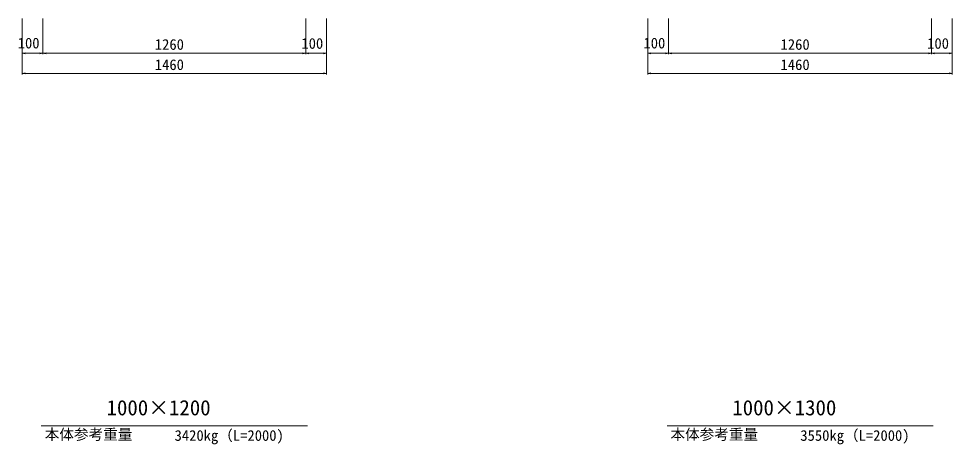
# Model space of a CAD drawing. Units: millimetres on the paper. Extents: x 0 to 841, y 0 to 594.
# Drawn here: x 223.4 to 447.2, y 304.7 to 406.8 of the extents above; entities that cross this region are included whole.
import ezdxf
from ezdxf.enums import TextEntityAlignment as Align

# ---------------------------------------------------------------- set-up
doc = ezdxf.new("R2010")
doc.units = ezdxf.units.MM
doc.layers.add('D-STR-DIM（寸法）', color=7, linetype='Continuous', lineweight=18)
doc.layers.add('D-STR-HTXT（旗揚げ）', color=4, linetype='Continuous', lineweight=18)
doc.layers.add('D-STR-TXT（文字）', color=7, linetype='Continuous')
doc.styles.add('ＭＳ ゴシック', font='')
doc.styles.get('ＭＳ ゴシック').set_extended_font_data('MS Gothic')

msp = doc.modelspace()

# ---------------------------------------------------------------- linework, layer by layer
at = {"layer": 'D-STR-DIM（寸法）'}
for p, q in [((224.173, 406.822), (224.173, 393.432)), ((224.173, 406.822), (224.173, 398.285)), ((229.173, 406.822), (229.173, 398.285)), ((229.173, 405.822), (229.173, 398.285)), ((292.177, 406.822), (292.177, 398.285)), ((292.177, 406.822), (292.177, 398.285)), ((292.177, 406.822), (292.177, 398.285)), ((297.173, 406.822), (297.173, 398.285)), ((297.173, 406.822), (297.173, 398.285)), ((297.173, 406.822), (297.173, 393.432)), ((374.173, 406.822), (374.173, 393.432)), ((374.173, 406.822), (374.173, 398.285)), ((379.173, 406.822), (379.173, 398.285)), ((379.173, 405.822), (379.173, 398.285)), ((442.177, 406.822), (442.177, 398.285)), ((442.177, 406.822), (442.177, 398.285)), ((442.177, 406.822), (442.177, 398.285)), ((447.173, 406.822), (447.173, 398.285)), ((447.173, 406.822), (447.173, 398.285)), ((447.173, 406.822), (447.173, 393.432)), ((224.173, 398.535), (224.923, 398.66)), ((224.173, 398.535), (224.273, 398.535)), ((224.923, 398.41), (224.173, 398.535)), ((224.273, 398.535), (229.073, 398.535)), ((228.423, 398.66), (229.173, 398.535)), ((229.173, 398.535), (228.423, 398.41)), ((229.173, 398.535), (229.073, 398.535)), ((229.173, 398.535), (229.923, 398.66)), ((229.173, 398.535), (229.273, 398.535)), ((229.923, 398.41), (229.173, 398.535)), ((229.273, 398.535), (292.077, 398.535)), ((291.427, 398.66), (292.177, 398.535)), ((292.177, 398.535), (291.427, 398.41)), ((292.177, 398.535), (292.077, 398.535)), ((292.177, 398.535), (292.927, 398.66)), ((292.177, 398.535), (292.927, 398.66)), ((292.177, 398.535), (292.277, 398.535)), ((292.927, 398.41), (292.177, 398.535)), ((292.177, 398.535), (292.277, 398.535)), ((292.927, 398.41), (292.177, 398.535)), ((292.277, 398.535), (297.073, 398.535)), ((292.277, 398.535), (297.073, 398.535)), ((296.423, 398.66), (297.173, 398.535)), ((296.423, 398.66), (297.173, 398.535)), ((297.173, 398.535), (296.423, 398.41)), ((297.173, 398.535), (296.423, 398.41)), ((297.173, 398.535), (297.073, 398.535)), ((297.173, 398.535), (297.073, 398.535)), ((374.173, 398.535), (374.923, 398.66)), ((374.173, 398.535), (374.273, 398.535)), ((374.923, 398.41), (374.173, 398.535)), ((374.273, 398.535), (379.073, 398.535)), ((378.423, 398.66), (379.173, 398.535)), ((379.173, 398.535), (378.423, 398.41)), ((379.173, 398.535), (379.073, 398.535)), ((379.173, 398.535), (379.923, 398.66)), ((379.173, 398.535), (379.273, 398.535)), ((379.923, 398.41), (379.173, 398.535)), ((379.273, 398.535), (442.077, 398.535)), ((441.427, 398.66), (442.177, 398.535)), ((442.177, 398.535), (441.427, 398.41)), ((442.177, 398.535), (442.077, 398.535)), ((442.177, 398.535), (442.927, 398.66)), ((442.177, 398.535), (442.927, 398.66)), ((442.177, 398.535), (442.277, 398.535)), ((442.927, 398.41), (442.177, 398.535)), ((442.177, 398.535), (442.277, 398.535)), ((442.927, 398.41), (442.177, 398.535)), ((442.277, 398.535), (447.073, 398.535)), ((442.277, 398.535), (447.073, 398.535)), ((446.423, 398.66), (447.173, 398.535)), ((446.423, 398.66), (447.173, 398.535)), ((447.173, 398.535), (446.423, 398.41)), ((447.173, 398.535), (446.423, 398.41)), ((447.173, 398.535), (447.073, 398.535)), ((447.173, 398.535), (447.073, 398.535)), ((224.173, 393.682), (224.923, 393.807)), ((224.173, 393.682), (224.273, 393.682)), ((224.923, 393.557), (224.173, 393.682)), ((224.273, 393.682), (297.073, 393.682)), ((296.423, 393.807), (297.173, 393.682)), ((297.173, 393.682), (296.423, 393.557)), ((297.173, 393.682), (297.073, 393.682)), ((374.173, 393.682), (374.923, 393.807)), ((374.173, 393.682), (374.273, 393.682)), ((374.923, 393.557), (374.173, 393.682)), ((374.273, 393.682), (447.073, 393.682)), ((446.423, 393.807), (447.173, 393.682)), ((447.173, 393.682), (446.423, 393.557)), ((447.173, 393.682), (447.073, 393.682))]:
    msp.add_line(p, q, dxfattribs=at)
at = {"layer": 'D-STR-HTXT（旗揚げ）'}
for p, q in [((228.781, 309.123), (292.565, 309.123)), ((378.781, 309.123), (442.565, 309.123))]:
    msp.add_line(p, q, dxfattribs=at)

# ---------------------------------------------------------------- texts
at = {"layer": 'D-STR-DIM（寸法）', "style": 'ＭＳ ゴシック'}
for s, p in [('100', (223.129, 398.913)), ('1260', (255.994, 398.585)), ('100', (291.131, 398.83)), ('100', (291.131, 398.83)), ('100', (373.129, 398.913)), ('1260', (405.994, 398.585)), ('100', (441.131, 398.83)), ('100', (441.131, 398.83)), ('1460', (255.992, 393.732)), ('1460', (405.992, 393.732))]:
    msp.add_text(s, height=2.566, dxfattribs=at).set_placement(p, align=Align.BOTTOM_LEFT)
at = {"layer": 'D-STR-TXT（文字）', "style": 'ＭＳ ゴシック'}
for s, height, p in [('1000×1200', 3.666, (244.43, 310.572)), ('1000×1300', 3.666, (394.43, 310.572)), ('本体参考重量', 2.566, (229.612, 305.056)), ('3420kg（L=2000)', 2.566, (260.732, 304.793)), ('本体参考重量', 2.566, (379.612, 305.056)), ('3550kg（L=2000)', 2.566, (410.732, 304.793))]:
    msp.add_text(s, height=height, dxfattribs=at).set_placement(p, align=Align.BOTTOM_LEFT)

doc.saveas('drawing.dxf')
